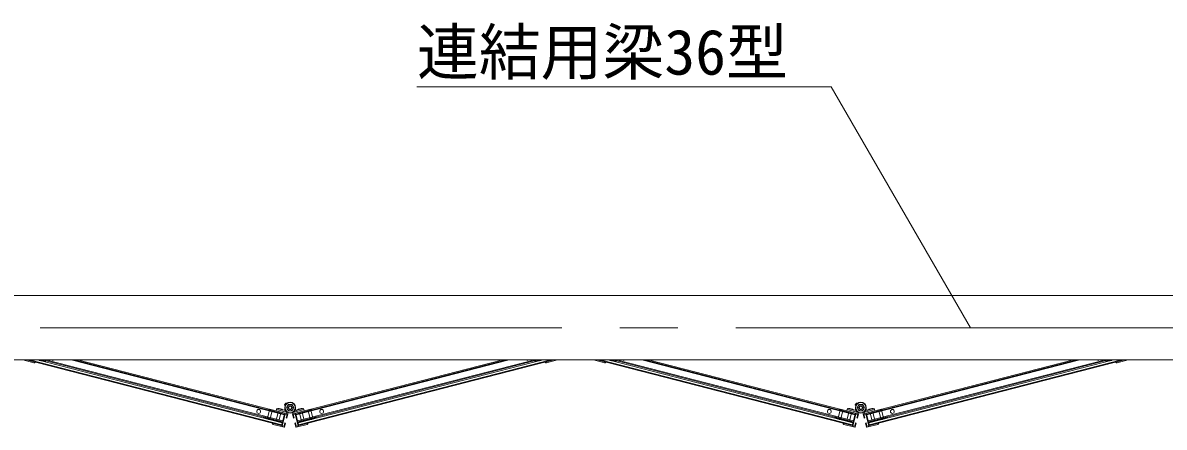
# Model space of a CAD drawing. Units: millimetres, scale not verified. Extents: x -10062 to 10062, y -16938 to 16938.
# Drawn here: x -6466 to -4694, y 13783 to 14412 of the extents above; entities that cross this region are included whole.
import ezdxf
from ezdxf.enums import TextEntityAlignment as Align

# ---------------------------------------------------------------- set-up
doc = ezdxf.new("R2010")
doc.units = ezdxf.units.MM
doc.header["$LTSCALE"] = 90
doc.linetypes.add('CHAIN2', pattern=[12, 9, -1, 1, -1])
doc.linetypes.add('DASHED1', pattern=[1.8, 1.2, -0.6])
for name, color, linetype, lineweight in [('0-6_ﾎﾞﾙﾄ類', 134, 'Continuous', 18), ('1-6_通芯', 134, 'CHAIN2', 18), ('1-9_標準ﾊﾟﾈﾙ', 134, 'Continuous', 18), ('1-B_文字', 134, 'Continuous', 18), ('2-1_連結用梁36', 134, 'Continuous', 18)]:
    doc.layers.add(name, color=color, linetype=linetype, lineweight=lineweight)
doc.styles.add('ＭＳ ゴシック', font='')
doc.styles.get('ＭＳ ゴシック').set_extended_font_data('MS Gothic')

msp = doc.modelspace()

# ---------------------------------------------------------------- linework, layer by layer
at = {"layer": '0-6_ﾎﾞﾙﾄ類'}
for p, q in [((-6053.39, 13808.26), (-6056.27, 13813.25)), ((-6047.61, 13808.26), (-6053.39, 13808.26)), ((-6047.61, 13818.26), (-6044.72, 13813.25)), ((-6044.72, 13813.25), (-6047.61, 13808.26)), ((-5167.39, 13808.26), (-5170.27, 13813.25)), ((-5161.62, 13808.26), (-5167.39, 13808.26)), ((-5161.62, 13818.26), (-5158.73, 13813.25)), ((-5158.73, 13813.25), (-5161.62, 13808.26))]:
    msp.add_line(p, q, dxfattribs=at)
for points in [[(-6056.27, 13813.25), (-6053.39, 13818.26), (-6047.61, 13818.26)], [(-5170.27, 13813.25), (-5167.39, 13818.26), (-5161.62, 13818.26)]]:
    msp.add_lwpolyline(points, dxfattribs=at)
for centre, radius in [((-6050.5, 13813.25), 4.9), ((-6050.5, 13813.25), 3), ((-6050.5, 13813.25), 2.46), ((-5164.5, 13813.25), 4.9), ((-5164.5, 13813.25), 3), ((-5164.5, 13813.25), 2.46)]:
    msp.add_circle(centre, radius, dxfattribs=at)
at = {"layer": '1-6_通芯'}
msp.add_line((-7518.5, 13937.5), (1588.5, 13937.5), dxfattribs=at)
at = {"layer": '1-9_標準ﾊﾟﾈﾙ'}
for p, q in [((-6465.56, 13887.45), (-6448.37, 13883.01)), ((-6459.76, 13887.5), (-6446.55, 13884.09)), ((-6454.95, 13887.5), (-6063.5, 13786.63)), ((-6434.92, 13887.5), (-6430.23, 13886.29)), ((-6433.52, 13885.59), (-6430.61, 13884.84)), ((-6430.23, 13886.29), (-6430.61, 13884.84)), ((-6430.1, 13887.5), (-6061.95, 13792.64)), ((-6390.43, 13887.5), (-6059.48, 13802.22)), ((-5710.57, 13887.5), (-6041.52, 13802.22)), ((-5670.89, 13887.5), (-6039.05, 13792.64)), ((-5646.05, 13887.5), (-6037.5, 13786.63)), ((-5666.09, 13887.5), (-5670.76, 13886.29)), ((-5670.76, 13886.29), (-5670.4, 13884.84)), ((-5667.49, 13885.59), (-5670.4, 13884.84)), ((-5641.24, 13887.5), (-5654.46, 13884.09)), ((-5635.44, 13887.45), (-5652.63, 13883.01)), ((-5579.56, 13887.45), (-5562.38, 13883.01)), ((-5573.76, 13887.5), (-5560.55, 13884.09)), ((-5568.96, 13887.5), (-5177.5, 13786.63)), ((-5548.91, 13887.5), (-5544.23, 13886.29)), ((-5547.51, 13885.59), (-5544.6, 13884.84)), ((-5544.23, 13886.29), (-5544.6, 13884.84)), ((-5544.11, 13887.5), (-5175.95, 13792.64)), ((-5504.44, 13887.5), (-5173.48, 13802.22)), ((-4824.57, 13887.5), (-5155.51, 13802.22)), ((-4784.9, 13887.5), (-5153.05, 13792.64)), ((-4760.05, 13887.5), (-5151.5, 13786.63)), ((-4780.09, 13887.5), (-4784.77, 13886.29)), ((-4784.77, 13886.29), (-4784.39, 13884.84)), ((-4781.48, 13885.59), (-4784.39, 13884.84)), ((-4755.24, 13887.5), (-4768.45, 13884.09)), ((-4749.44, 13887.45), (-4766.62, 13883.01)), ((-6083.4, 13809.62), (-6083.15, 13810.59)), ((-6059.19, 13803.38), (-6083.4, 13809.62)), ((-6082.53, 13810.95), (-6054.45, 13803.71)), ((-6057.46, 13820.06), (-6059.18, 13817.6)), ((-6059.06, 13816.91), (-6058.39, 13816.43)), ((-6059, 13813.25), (-6059, 13809.02)), ((-6056.06, 13819.69), (-6056.77, 13820.18)), ((-6018.46, 13810.95), (-6046.55, 13803.71)), ((-6042, 13813.25), (-6042, 13809.02)), ((-6041.82, 13803.38), (-6017.61, 13809.62)), ((-6040.62, 13809.37), (-6040.12, 13807.43)), ((-6017.61, 13809.62), (-6017.86, 13810.59)), ((-5197.39, 13809.62), (-5197.14, 13810.59)), ((-5173.18, 13803.38), (-5197.39, 13809.62)), ((-5196.54, 13810.95), (-5168.45, 13803.71)), ((-5171.46, 13820.06), (-5173.18, 13817.6)), ((-5173.06, 13816.91), (-5172.38, 13816.43)), ((-5173, 13813.25), (-5173, 13809.02)), ((-5170.06, 13819.69), (-5170.76, 13820.18)), ((-5132.47, 13810.95), (-5160.55, 13803.71)), ((-5156, 13813.25), (-5156, 13809.02)), ((-5155.81, 13803.38), (-5131.61, 13809.62)), ((-5154.62, 13809.37), (-5154.12, 13807.43)), ((-5131.61, 13809.62), (-5131.85, 13810.59)), ((-6091.31, 13798.95), (-6091.68, 13797.5)), ((-6088.77, 13796.76), (-6091.68, 13797.5)), ((-6062.26, 13791.47), (-6091.31, 13798.95)), ((-6079.09, 13794.26), (-6079.45, 13794.87)), ((-6062.62, 13790.02), (-6079.09, 13794.26)), ((-6063.8, 13785.47), (-6078.09, 13789.14)), ((-6059.82, 13782.89), (-6077.01, 13787.32)), ((-6062.62, 13790.02), (-6063.8, 13785.47)), ((-6059.19, 13803.38), (-6062.26, 13791.47)), ((-6057.65, 13789.3), (-6059.2, 13783.25)), ((-6058.62, 13789.55), (-6057.65, 13789.3)), ((-6056.62, 13797.3), (-6055.65, 13797.05)), ((-6054.09, 13803.1), (-6055.65, 13797.05)), ((-6046.91, 13803.1), (-6045.35, 13797.05)), ((-6044.38, 13797.3), (-6045.35, 13797.05)), ((-6042.38, 13789.56), (-6043.35, 13789.3)), ((-6043.35, 13789.3), (-6041.79, 13783.25)), ((-6041.82, 13803.38), (-6038.75, 13791.47)), ((-6041.19, 13782.89), (-6024, 13787.32)), ((-6038.75, 13791.47), (-6009.7, 13798.95)), ((-6038.37, 13790.02), (-6021.91, 13794.26)), ((-6038.37, 13790.02), (-6037.2, 13785.47)), ((-6037.2, 13785.47), (-6022.92, 13789.14)), ((-6021.91, 13794.26), (-6021.55, 13794.87)), ((-6012.22, 13796.76), (-6009.32, 13797.5)), ((-6009.7, 13798.95), (-6009.32, 13797.5)), ((-5205.3, 13798.95), (-5205.68, 13797.5)), ((-5202.77, 13796.76), (-5205.68, 13797.5)), ((-5176.25, 13791.47), (-5205.3, 13798.95)), ((-5193.09, 13794.26), (-5193.45, 13794.87)), ((-5176.63, 13790.02), (-5193.09, 13794.26)), ((-5177.8, 13785.47), (-5192.08, 13789.14)), ((-5173.82, 13782.89), (-5191, 13787.32)), ((-5176.63, 13790.02), (-5177.8, 13785.47)), ((-5173.18, 13803.38), (-5176.25, 13791.47)), ((-5171.65, 13789.3), (-5173.21, 13783.25)), ((-5172.61, 13789.55), (-5171.65, 13789.3)), ((-5170.62, 13797.3), (-5169.65, 13797.05)), ((-5168.09, 13803.1), (-5169.65, 13797.05)), ((-5160.91, 13803.1), (-5159.35, 13797.05)), ((-5158.38, 13797.3), (-5159.35, 13797.05)), ((-5156.38, 13789.56), (-5157.35, 13789.3)), ((-5157.35, 13789.3), (-5155.79, 13783.25)), ((-5155.81, 13803.38), (-5152.74, 13791.47)), ((-5155.18, 13782.89), (-5137.99, 13787.32)), ((-5152.74, 13791.47), (-5123.7, 13798.95)), ((-5152.37, 13790.02), (-5135.91, 13794.26)), ((-5152.37, 13790.02), (-5151.19, 13785.47)), ((-5151.19, 13785.47), (-5136.91, 13789.14)), ((-5135.91, 13794.26), (-5135.55, 13794.87)), ((-5126.23, 13796.76), (-5123.32, 13797.5)), ((-5123.7, 13798.95), (-5123.32, 13797.5))]:
    msp.add_line(p, q, dxfattribs=at)
at = {"layer": '1-9_標準ﾊﾟﾈﾙ', "linetype": 'DASHED1'}
for p, q in [((-6436.02, 13887.5), (-6436.2, 13886.79)), ((-5664.99, 13887.5), (-5664.81, 13886.79)), ((-5550.01, 13887.5), (-5550.19, 13886.79)), ((-4778.98, 13887.5), (-4778.8, 13886.79)), ((-6082.52, 13809.39), (-6085.59, 13797.49)), ((-6078.46, 13808.35), (-6081.53, 13796.43)), ((-6068.96, 13805.9), (-6072.03, 13793.99)), ((-6068.59, 13807.35), (-6068.96, 13805.9)), ((-6064.89, 13804.86), (-6067.96, 13792.94)), ((-6064.52, 13806.31), (-6064.89, 13804.86)), ((-6036.48, 13806.31), (-6036.1, 13804.86)), ((-6036.1, 13804.86), (-6033.03, 13792.94)), ((-6032.41, 13807.35), (-6032.03, 13805.9)), ((-6032.03, 13805.9), (-6028.97, 13793.99)), ((-6022.55, 13808.35), (-6019.48, 13796.43)), ((-6018.48, 13809.39), (-6015.41, 13797.49)), ((-5196.52, 13809.39), (-5199.59, 13797.49)), ((-5192.45, 13808.35), (-5195.52, 13796.43)), ((-5182.97, 13805.9), (-5186.03, 13793.99)), ((-5182.59, 13807.35), (-5182.97, 13805.9)), ((-5178.9, 13804.86), (-5181.97, 13792.94)), ((-5178.52, 13806.31), (-5178.9, 13804.86)), ((-5150.48, 13806.31), (-5150.11, 13804.86)), ((-5150.11, 13804.86), (-5147.04, 13792.94)), ((-5146.41, 13807.35), (-5146.04, 13805.9)), ((-5146.04, 13805.9), (-5142.97, 13793.99)), ((-5136.54, 13808.35), (-5133.47, 13796.43)), ((-5132.48, 13809.39), (-5129.41, 13797.49)), ((-6085.59, 13797.49), (-6085.84, 13796.51)), ((-6081.53, 13796.43), (-6081.78, 13795.47)), ((-6019.48, 13796.43), (-6019.23, 13795.47)), ((-6015.41, 13797.49), (-6015.16, 13796.51)), ((-5199.59, 13797.49), (-5199.84, 13796.51)), ((-5195.52, 13796.43), (-5195.77, 13795.47)), ((-5133.47, 13796.43), (-5133.23, 13795.47)), ((-5129.41, 13797.49), (-5129.16, 13796.51))]:
    msp.add_line(p, q, dxfattribs=at)
at = {"layer": '1-9_標準ﾊﾟﾈﾙ'}
for points in [[(-6459.76, 13887.5), (-6063.8, 13785.47), (-6058.88, 13804.54), (-6380.81, 13887.5)], [(-6454.95, 13887.5), (-6063.5, 13786.63), (-6062.75, 13789.53), (-6442.93, 13887.5)], [(-6433.52, 13885.59), (-6433.88, 13886.2), (-6438.92, 13887.5)], [(-6434.92, 13887.5), (-6062.26, 13791.47), (-6059.19, 13803.38), (-6385.63, 13887.5)], [(-5641.24, 13887.5), (-6037.2, 13785.47), (-6042.11, 13804.54), (-5720.18, 13887.5)], [(-5666.09, 13887.5), (-6038.75, 13791.47), (-6041.82, 13803.38), (-5715.38, 13887.5)], [(-5646.05, 13887.5), (-6037.5, 13786.63), (-6038.24, 13789.53), (-5658.07, 13887.5)], [(-5667.49, 13885.59), (-5667.13, 13886.2), (-5662.08, 13887.5)], [(-5573.76, 13887.5), (-5177.8, 13785.47), (-5172.89, 13804.54), (-5494.81, 13887.5)], [(-5568.96, 13887.5), (-5177.5, 13786.63), (-5176.76, 13789.53), (-5556.93, 13887.5)], [(-5547.51, 13885.59), (-5547.87, 13886.2), (-5552.92, 13887.5)], [(-5548.91, 13887.5), (-5176.25, 13791.47), (-5173.18, 13803.38), (-5499.62, 13887.5)], [(-4755.24, 13887.5), (-5151.19, 13785.47), (-5156.12, 13804.54), (-4834.19, 13887.5)], [(-4780.09, 13887.5), (-5152.74, 13791.47), (-5155.81, 13803.38), (-4829.37, 13887.5)], [(-4760.05, 13887.5), (-5151.5, 13786.63), (-5152.25, 13789.53), (-4772.07, 13887.5)], [(-4781.48, 13885.59), (-4781.13, 13886.2), (-4776.07, 13887.5)], [(-6057.66, 13808.66), (-6071.03, 13812.11), (-6071.53, 13810.18), (-6054.61, 13805.82)], [(-6043.35, 13808.66), (-6029.97, 13812.11), (-6029.47, 13810.18), (-6046.39, 13805.82)], [(-5171.65, 13808.66), (-5185.03, 13812.11), (-5185.53, 13810.18), (-5168.61, 13805.82)], [(-5157.35, 13808.66), (-5143.97, 13812.11), (-5143.47, 13810.18), (-5160.39, 13805.82)], [(-6088.77, 13796.76), (-6088.17, 13797.12), (-6079.45, 13794.87)], [(-6058.62, 13789.55), (-6059.92, 13784.47), (-6062.83, 13785.22), (-6058.22, 13803.13), (-6055.31, 13802.38), (-6056.62, 13797.3)], [(-6042.38, 13789.56), (-6041.07, 13784.47), (-6038.17, 13785.22), (-6042.78, 13803.13), (-6045.69, 13802.38), (-6044.38, 13797.3)], [(-6012.22, 13796.76), (-6012.84, 13797.12), (-6021.55, 13794.87)], [(-5202.77, 13796.76), (-5202.16, 13797.12), (-5193.45, 13794.87)], [(-5172.61, 13789.55), (-5173.93, 13784.47), (-5176.84, 13785.22), (-5172.22, 13803.13), (-5169.31, 13802.38), (-5170.62, 13797.3)], [(-5156.38, 13789.56), (-5155.07, 13784.47), (-5152.17, 13785.22), (-5156.78, 13803.13), (-5159.69, 13802.38), (-5158.38, 13797.3)], [(-5126.23, 13796.76), (-5126.83, 13797.12), (-5135.55, 13794.87)]]:
    msp.add_lwpolyline(points, dxfattribs=at)
for points in [[(-6056.04, 13806.18), (-6071.53, 13810.18), (-6072.03, 13808.24), (-6056.53, 13804.25)], [(-6029.47, 13810.18), (-6044.97, 13806.18), (-6044.46, 13804.25), (-6028.97, 13808.24)], [(-5170.03, 13806.18), (-5185.53, 13810.18), (-5186.03, 13808.24), (-5170.54, 13804.25)], [(-5143.47, 13810.18), (-5158.96, 13806.18), (-5158.47, 13804.25), (-5142.97, 13808.24)]]:
    msp.add_lwpolyline(points, close=True, dxfattribs=at)
for centre, radius in [((-6050.5, 13813.25), 8.5), ((-5164.5, 13813.25), 8.5), ((-6099.45, 13807.4), 3), ((-6050.5, 13813.25), 8), ((-6001.55, 13807.4), 3), ((-5213.46, 13807.4), 3), ((-5164.5, 13813.25), 8), ((-5115.55, 13807.4), 3)]:
    msp.add_circle(centre, radius, dxfattribs=at)
for centre, radius, start, end in [((-6448, 13884.47), 1.5, 255.55009, 345.55009), ((-6436.36, 13894.59), 8.5, 236.449, 283.623), ((-6419.02, 13889.75), 3, 228.686, 311.314), ((-5681.99, 13889.75), 3, 228.69, 311.31), ((-5664.65, 13894.59), 8.5, 256.377, 303.55), ((-5653, 13884.47), 1.5, 194.44991, 284.44991), ((-5635.57, 13887.93), 0.504, 284.44991, 300.68612), ((-5579.43, 13887.93), 0.504, 239.28179, 255.55009), ((-5562, 13884.47), 1.5, 255.55009, 345.55009), ((-5550.35, 13894.59), 8.5, 236.449, 283.623), ((-5533.01, 13889.75), 3, 228.686, 311.314), ((-4795.98, 13889.75), 3, 228.69, 311.31), ((-4778.64, 13894.59), 8.5, 256.377, 303.55), ((-4767, 13884.47), 1.5, 194.44991, 284.44991), ((-4749.56, 13887.93), 0.504, 284.44991, 300.68612), ((-4693.44, 13887.93), 0.504, 239.28179, 255.55009), ((-6082.66, 13810.46), 0.504, 75.55009, 165.55009), ((-6067.43, 13803.44), 8.5, 47.478, 103.623), ((-6058.77, 13817.31), 0.504, 145, 235), ((-6057.05, 13819.77), 0.504, 55, 145), ((-6033.57, 13803.44), 8.5, 76.377, 132.522), ((-6018.34, 13810.46), 0.504, 14.44991, 104.44991), ((-5196.66, 13810.46), 0.504, 75.55009, 165.55009), ((-5181.43, 13803.44), 8.5, 47.478, 103.623), ((-5172.77, 13817.31), 0.504, 145, 235), ((-5171.05, 13819.77), 0.504, 55, 145), ((-5147.57, 13803.44), 8.5, 76.377, 132.522), ((-5132.34, 13810.46), 0.504, 14.44991, 104.44991), ((-6081.94, 13803.25), 8.5, 227.478, 283.623), ((-6076.63, 13788.77), 1.5, 165.55009, 255.55009), ((-6054.58, 13803.23), 0.504, 345.55009, 75.55009), ((-6046.43, 13803.23), 0.504, 104.44991, 194.44991), ((-6024.37, 13788.77), 1.5, 284.44991, 14.44991), ((-6019.07, 13803.25), 8.5, 256.377, 312.522), ((-5195.93, 13803.25), 8.5, 227.478, 283.623), ((-5190.63, 13788.77), 1.5, 165.55009, 255.55009), ((-5168.57, 13803.23), 0.504, 345.55009, 75.55009), ((-5160.42, 13803.23), 0.504, 104.44991, 194.44991), ((-5138.37, 13788.77), 1.5, 284.44991, 14.44991), ((-5133.06, 13803.25), 8.5, 256.377, 312.522), ((-6059.69, 13783.37), 0.504, 255.55009, 345.55009), ((-6041.3, 13783.37), 0.504, 194.44991, 284.44991), ((-5173.69, 13783.37), 0.504, 255.55009, 345.55009), ((-5155.31, 13783.37), 0.504, 194.44991, 284.44991)]:
    msp.add_arc(centre, radius, start, end, dxfattribs=at)
at = {"layer": '1-B_文字'}
msp.add_line((-5853.62, 14311.82), (-5211.07, 14311.82), dxfattribs=at)
msp.add_lwpolyline([(-4994.39, 13937.5), (-5210.5, 14311.82), (-5210.86, 14311.82)], dxfattribs=at)
at = {"layer": '2-1_連結用梁36'}
msp.add_lwpolyline([(-3818.5, 13887.5), (-7512.5, 13887.5), (-7512.5, 13987.5), (-3818.5, 13987.5)], close=True, dxfattribs=at)

# ---------------------------------------------------------------- texts
at = {"layer": '1-B_文字', "style": 'ＭＳ ゴシック'}
msp.add_text('連結用梁36型', height=70.38, dxfattribs=at).set_placement((-5853.62, 14309.86), align=Align.BOTTOM_LEFT)

doc.saveas('drawing.dxf')
